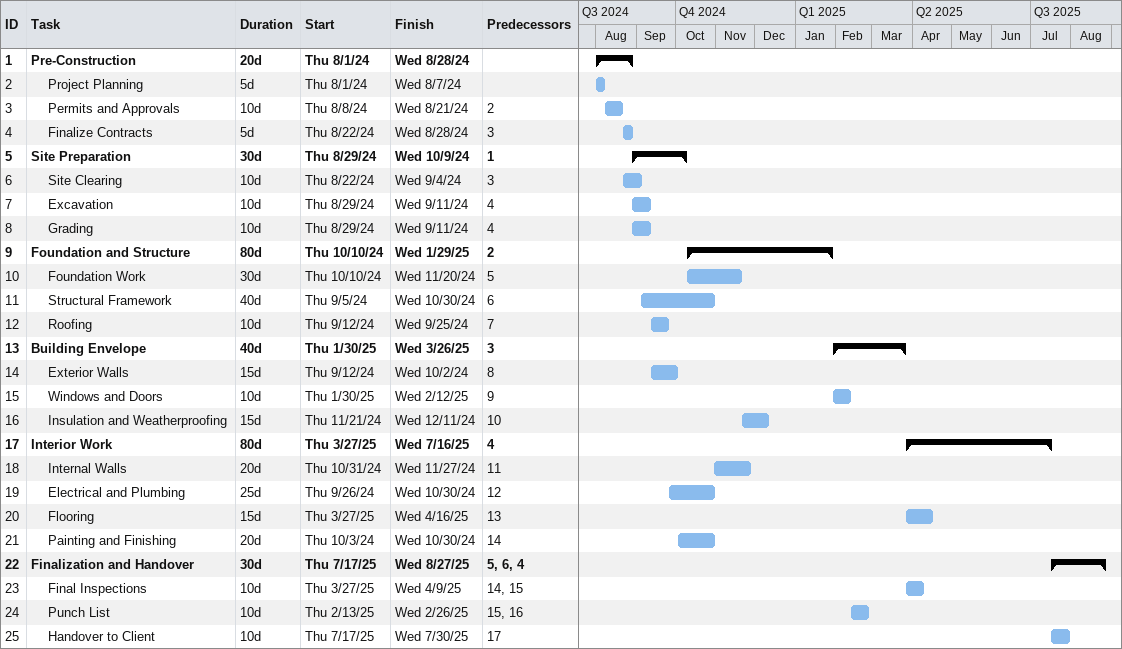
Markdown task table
| ID | Level | Task | Duration | Start | Finish | Predecessors |
|---|---|---|---|---|---|---|
| 1 | 1 | **Pre-Construction** | 20d | 2024-08-01 | 2024-08-28 |  |
| 2 | 2 | Project Planning | 5d | 2024-08-01 | 2024-08-07 |  |
| 3 | 2 | Permits and Approvals | 10d | 2024-08-08 | 2024-08-21 | 2 |
| 4 | 2 | Finalize Contracts | 5d | 2024-08-22 | 2024-08-28 | 3 |
| 5 | 1 | **Site Preparation** | 30d | 2024-08-29 | 2024-10-09 | 1 |
| 6 | 2 | Site Clearing | 10d | 2024-08-22 | 2024-09-04 | 3 |
| 7 | 2 | Excavation | 10d | 2024-08-29 | 2024-09-11 | 4 |
| 8 | 2 | Grading | 10d | 2024-08-29 | 2024-09-11 | 4 |
| 9 | 1 | **Foundation and Structure** | 80d | 2024-10-10 | 2025-01-29 | 2 |
| 10 | 2 | Foundation Work | 30d | 2024-10-10 | 2024-11-20 | 5 |
| 11 | 2 | Structural Framework | 40d | 2024-09-05 | 2024-10-30 | 6 |
| 12 | 2 | Roofing | 10d | 2024-09-12 | 2024-09-25 | 7 |
| 13 | 1 | **Building Envelope** | 40d | 2025-01-30 | 2025-03-26 | 3 |
| 14 | 2 | Exterior Walls | 15d | 2024-09-12 | 2024-10-02 | 8 |
| 15 | 2 | Windows and Doors | 10d | 2025-01-30 | 2025-02-12 | 9 |
| 16 | 2 | Insulation and Weatherproofing | 15d | 2024-11-21 | 2024-12-11 | 10 |
| 17 | 1 | **Interior Work** | 80d | 2025-03-27 | 2025-07-16 | 4 |
| 18 | 2 | Internal Walls | 20d | 2024-10-31 | 2024-11-27 | 11 |
| 19 | 2 | Electrical and Plumbing | 25d | 2024-09-26 | 2024-10-30 | 12 |
| 20 | 2 | Flooring | 15d | 2025-03-27 | 2025-04-16 | 13 |
| 21 | 2 | Painting and Finishing | 20d | 2024-10-03 | 2024-10-30 | 14 |
| 22 | 1 | **Finalization and Handover** | 30d | 2025-07-17 | 2025-08-27 | 5, 6, 4 |
| 23 | 2 | Final Inspections | 10d | 2025-03-27 | 2025-04-09 | 14, 15 |
| 24 | 2 | Punch List | 10d | 2025-02-13 | 2025-02-26 | 15, 16 |
| 25 | 2 | Handover to Client | 10d | 2025-07-17 | 2025-07-30 | 17 |
